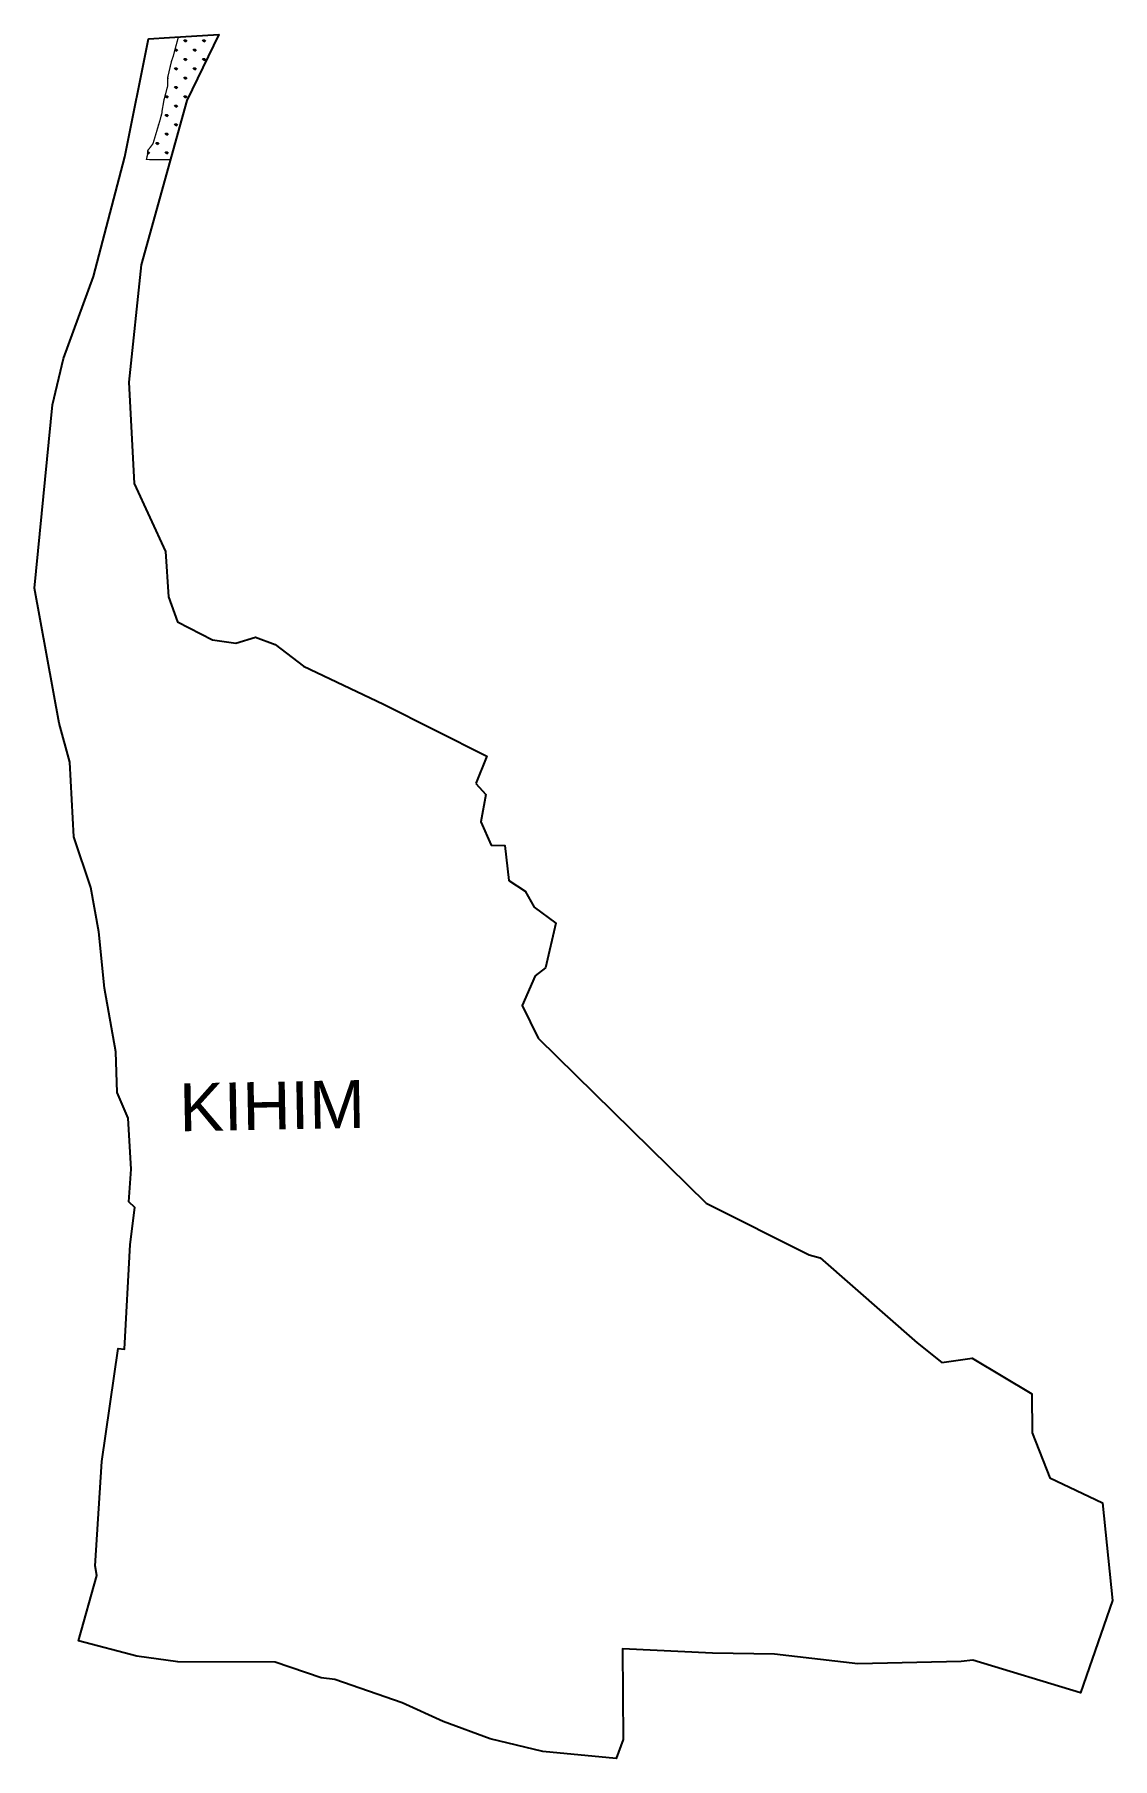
# Model space of a CAD drawing. Header units: metres. Extents: x 274707 to 277157, y 2070875 to 2074795.
import ezdxf

# ---------------------------------------------------------------- set-up
doc = ezdxf.new("R2010")
doc.units = ezdxf.units.M
doc.header["$MEASUREMENT"] = 0
for name, color, linetype in [('MANGROOVES', 112, 'Continuous'), ('village', 3, 'Continuous'), ('VILLAGE NAME', 250, 'Continuous')]:
    doc.layers.add(name, color=color, linetype=linetype)
doc.styles.get("Standard").update_dxf_attribs({"font": 'simplex.shx'})

msp = doc.modelspace()

# ---------------------------------------------------------------- hatches: boundary and pattern name
at = {"layer": 'MANGROOVES'}
h = msp.add_hatch(dxfattribs=at)
h.set_pattern_fill('GRASS', color=256, scale=30)
h.paths.add_polyline_path([(275125.8, 2074795.4), (275034.3, 2074789.9), (275026.8, 2074762.5), (275022.7, 2074746.5), (275018.5, 2074734.6), (275010.1, 2074698.7), (275009.9, 2074678.7), (275001.5, 2074646.8), (274997.3, 2074622.8), (274997.2, 2074618.8), (274993.1, 2074602.8), (274976.4, 2074547), (274964.3, 2074531.1), (274964.2, 2074523.1), (274961.6, 2074511.2), (275016, 2074510.6), (275053.7, 2074645.5)])

# ---------------------------------------------------------------- linework, layer by layer
at = {"color": 3, "flags": 128}
msp.add_lwpolyline([(275710.1, 2073092.2), (275732.9, 2073067.4)], dxfattribs=at)
at = {"layer": 'MANGROOVES', "const_width": 2.98}
msp.add_lwpolyline([(275034.3, 2074789.9), (275026.8, 2074762.5), (275022.7, 2074746.5), (275018.5, 2074734.6), (275010.1, 2074698.7), (275009.9, 2074678.7), (275001.5, 2074646.8), (274997.3, 2074622.8), (274997.2, 2074618.8), (274993.1, 2074602.8), (274976.4, 2074547), (274964.3, 2074531.1), (274964.2, 2074523.1), (274961.6, 2074511.2), (275016, 2074510.6)], dxfattribs=at)
at = {"layer": 'village', "color": 3}
for points in [[(277157.4, 2071234.4, 0), (277085, 2071024, 0), (276839.9, 2071098.6, 0), (276813.3, 2071095.9, 0), (276578.8, 2071090.4, 0), (276388.8, 2071112.6, 0), (276248.4, 2071114.6, 0), (276043.3, 2071124.5, 0), (276045.4, 2070918.6, 0), (276028.9, 2070875, 0), (275862.6, 2070891.3, 0), (275743.2, 2070919.6, 0), (275636.1, 2070959.3, 0), (275543.1, 2071001.9, 0), (275389.9, 2071054.6, 0), (275358.5, 2071058.1, 0), (275254.5, 2071094.2, 0), (275032.9, 2071094.6, 0), (274939.6, 2071107.9, 0), (274807.4, 2071142.9, 0), (274848.7, 2071291.4, 0), (274845.1, 2071313.5, 0), (274860.4, 2071550.3, 0), (274897.1, 2071807.7, 0), (274911.8, 2071805.7, 0), (274924.5, 2072043.6, 0), (274934.9, 2072128.3, 0), (274921.2, 2072140.7, 0), (274927.2, 2072215.4, 0), (274919.9, 2072331.1, 0), (274895.1, 2072389.3, 0), (274892.1, 2072481.8, 0), (274865.9, 2072626.8, 0), (274853.6, 2072755.1, 0), (274835.5, 2072855.6, 0), (274796.7, 2072970.7, 0), (274787.7, 2073141, 0), (274763.1, 2073229.3, 0), (274707.2, 2073536.1, 0), (274748.4, 2073953.3, 0), (274773.3, 2074058.7, 0), (274841.6, 2074244.8, 0), (274912.6, 2074517.5, 0), (274966, 2074785.3, 0), (275014.2, 2074788.7, 0), (275125.8, 2074795.4, 0), (275053.7, 2074645.5, 0), (274949.4, 2074271.8, 0), (274921.9, 2074005.1, 0), (274934, 2073774.4, 0), (275004.9, 2073619.5, 0), (275011.8, 2073516.5, 0), (275032.1, 2073459.5, 0), (275111.4, 2073418.6, 0), (275164.7, 2073411.1, 0), (275209.3, 2073424.9, 0), (275254.3, 2073408, 0), (275318.6, 2073359.2, 0), (275500.2, 2073272.6, 0), (275735.3, 2073154.6, 0), (275710.1, 2073092.2, 0)], [(275732.9, 2073067.4, 0), (275721.7, 2073004.8, 0), (275745.5, 2072952, 0), (275776, 2072951.4, 0), (275785.5, 2072871.7, 0), (275822.6, 2072847.3, 0), (275842.7, 2072811, 0), (275892.3, 2072774.6, 0), (275868.4, 2072672.9, 0), (275845.1, 2072654.9, 0), (275815.7, 2072587.1, 0), (275852.2, 2072513.3, 0), (276234, 2072137.8, 0), (276468.1, 2072020.6, 0), (276493.2, 2072013.3, 0), (276713.4, 2071820.3, 0), (276769.8, 2071775.7, 0), (276838.4, 2071785.2, 0), (276974, 2071704.6, 0), (276974.8, 2071615.5, 0), (277015.3, 2071513.3, 0), (277135, 2071456.2, 0), (277157.4, 2071234.4, 0)]]:
    msp.add_polyline3d(points, dxfattribs=at)

# ---------------------------------------------------------------- texts
at = {"layer": 'VILLAGE NAME', "insert": (275035, 2072409.9), "char_height": 108.748, "attachment_point": 1, "rotation": 1.1028}
msp.add_mtext_dynamic_manual_height_columns('{\\fArial|b0|i0|c0|p34;KIHIM }', width=726.929, gutter_width=543.7, heights=[0], dxfattribs=at)

doc.saveas('drawing.dxf')
